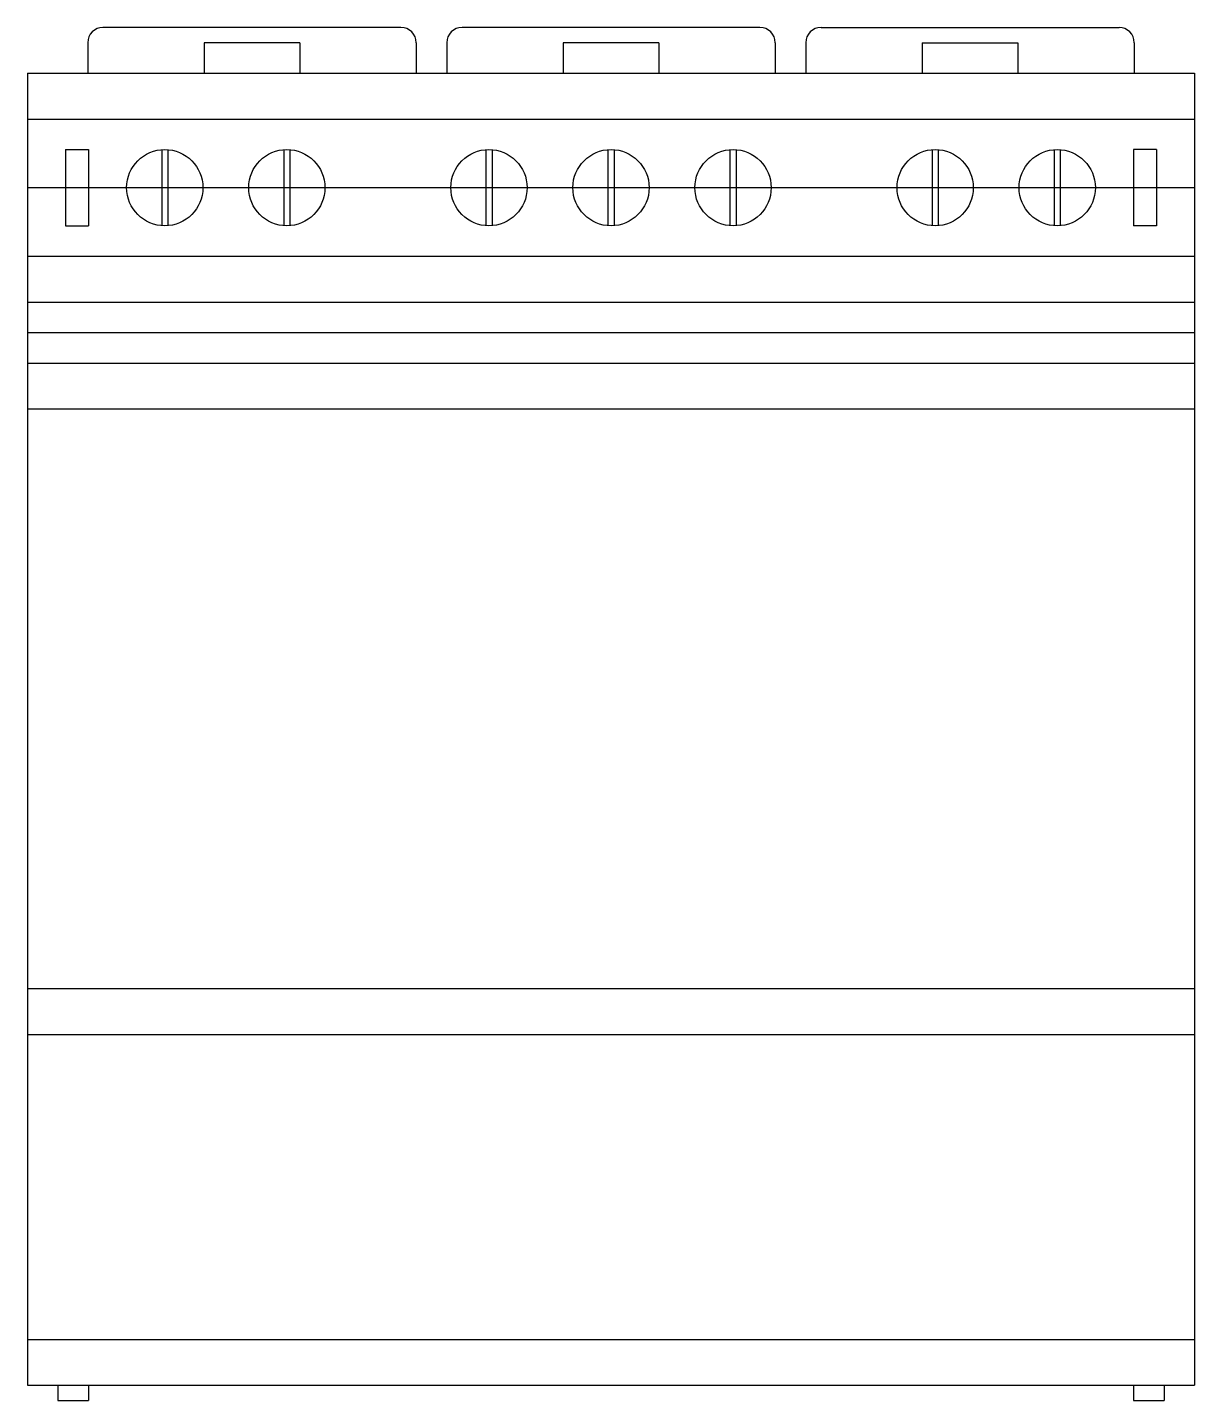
# Model space of a CAD drawing. Extents: x 4336.637 to 4337.402, y 3253.004 to 3253.904.
import ezdxf

# ---------------------------------------------------------------- set-up
doc = ezdxf.new("R2010")
doc.units = 0
doc.layers.get('0').update_dxf_attribs({"linetype": 'CONTINUOUS'})

msp = doc.modelspace()

# ---------------------------------------------------------------- linework, layer by layer
at = {"color": 0}
for p, q in [((4336.88207, 3253.90419), (4336.68675, 3253.90419)), ((4337.11741, 3253.90419), (4336.92209, 3253.90419)), ((4337.15742, 3253.90419), (4337.35275, 3253.90419)), ((4336.67675, 3253.89419), (4336.67675, 3253.87419)), ((4336.81573, 3253.89419), (4336.75309, 3253.89419)), ((4336.75309, 3253.89419), (4336.75309, 3253.87419)), ((4336.81573, 3253.89419), (4336.81573, 3253.87419)), ((4336.89207, 3253.89419), (4336.89207, 3253.87419)), ((4336.91209, 3253.89419), (4336.91209, 3253.87419)), ((4336.98843, 3253.89419), (4336.98843, 3253.87419)), ((4337.05107, 3253.89419), (4336.98843, 3253.89419)), ((4337.05107, 3253.89419), (4337.05107, 3253.87419)), ((4337.12741, 3253.89419), (4337.12741, 3253.87419)), ((4337.14742, 3253.89419), (4337.14742, 3253.87419)), ((4337.22377, 3253.89419), (4337.22377, 3253.87419)), ((4337.22377, 3253.89419), (4337.28641, 3253.89419)), ((4337.28641, 3253.89419), (4337.28641, 3253.87419)), ((4337.36275, 3253.89419), (4337.36275, 3253.87419)), ((4336.63725, 3253.87419), (4336.63725, 3253.01419)), ((4336.63725, 3253.87419), (4337.40225, 3253.87419)), ((4337.40225, 3253.87419), (4337.40225, 3253.01419)), ((4336.63725, 3253.84419), (4337.40225, 3253.84419)), ((4336.66225, 3253.82419), (4336.66225, 3253.77419)), ((4336.66225, 3253.82419), (4336.67725, 3253.82419)), ((4336.67725, 3253.82419), (4336.67725, 3253.77419)), ((4336.72525, 3253.82411), (4336.72525, 3253.77427)), ((4336.72925, 3253.82411), (4336.72925, 3253.77427)), ((4336.80525, 3253.82411), (4336.80525, 3253.77427)), ((4336.80925, 3253.82411), (4336.80925, 3253.77427)), ((4336.93775, 3253.82411), (4336.93775, 3253.77427)), ((4336.94175, 3253.82411), (4336.94175, 3253.77427)), ((4337.01775, 3253.82411), (4337.01775, 3253.77427)), ((4337.02175, 3253.82411), (4337.02175, 3253.77427)), ((4337.09775, 3253.82411), (4337.09775, 3253.77427)), ((4337.10175, 3253.82411), (4337.10175, 3253.77427)), ((4337.23025, 3253.82411), (4337.23025, 3253.77427)), ((4337.23425, 3253.82411), (4337.23425, 3253.77427)), ((4337.31025, 3253.82411), (4337.31025, 3253.77427)), ((4337.31425, 3253.82411), (4337.31425, 3253.77427)), ((4337.37725, 3253.82419), (4337.36225, 3253.82419)), ((4337.36225, 3253.82419), (4337.36225, 3253.77419)), ((4337.37725, 3253.82419), (4337.37725, 3253.77419)), ((4336.63725, 3253.79919), (4337.40225, 3253.79919)), ((4336.66225, 3253.77419), (4336.67725, 3253.77419)), ((4337.37725, 3253.77419), (4337.36225, 3253.77419)), ((4336.63725, 3253.75419), (4337.40225, 3253.75419)), ((4336.63725, 3253.72419), (4337.40225, 3253.72419)), ((4336.63725, 3253.70419), (4337.40225, 3253.70419)), ((4336.63725, 3253.68419), (4337.40225, 3253.68419)), ((4336.63725, 3253.65419), (4337.40225, 3253.65419)), ((4336.63725, 3253.27419), (4337.40225, 3253.27419)), ((4336.63725, 3253.24419), (4337.40225, 3253.24419)), ((4336.63725, 3253.04419), (4337.40225, 3253.04419)), ((4336.63725, 3253.01419), (4337.40225, 3253.01419)), ((4336.65725, 3253.01419), (4336.65725, 3253.00419)), ((4336.67725, 3253.01419), (4336.67725, 3253.00419)), ((4337.36225, 3253.01419), (4337.36225, 3253.00419)), ((4337.38225, 3253.01419), (4337.38225, 3253.00419)), ((4336.65725, 3253.00419), (4336.67725, 3253.00419)), ((4337.36225, 3253.00419), (4337.38225, 3253.00419))]:
    msp.add_line(p, q, dxfattribs=at)
for centre in [(4336.72725, 3253.79919), (4336.80725, 3253.79919), (4336.93975, 3253.79919), (4337.01975, 3253.79919), (4337.09975, 3253.79919), (4337.23225, 3253.79919), (4337.31225, 3253.79919)]:
    msp.add_circle(centre, 0.025, dxfattribs=at)
for centre, start, end in [((4336.68675, 3253.89419), 90, 180), ((4336.88207, 3253.89419), 0, 90), ((4336.92209, 3253.89419), 90, 180), ((4337.11741, 3253.89419), 0, 90), ((4337.15742, 3253.89419), 90, 180), ((4337.35275, 3253.89419), 0, 90)]:
    msp.add_arc(centre, 0.01, start, end, dxfattribs=at)

doc.saveas('drawing.dxf')
